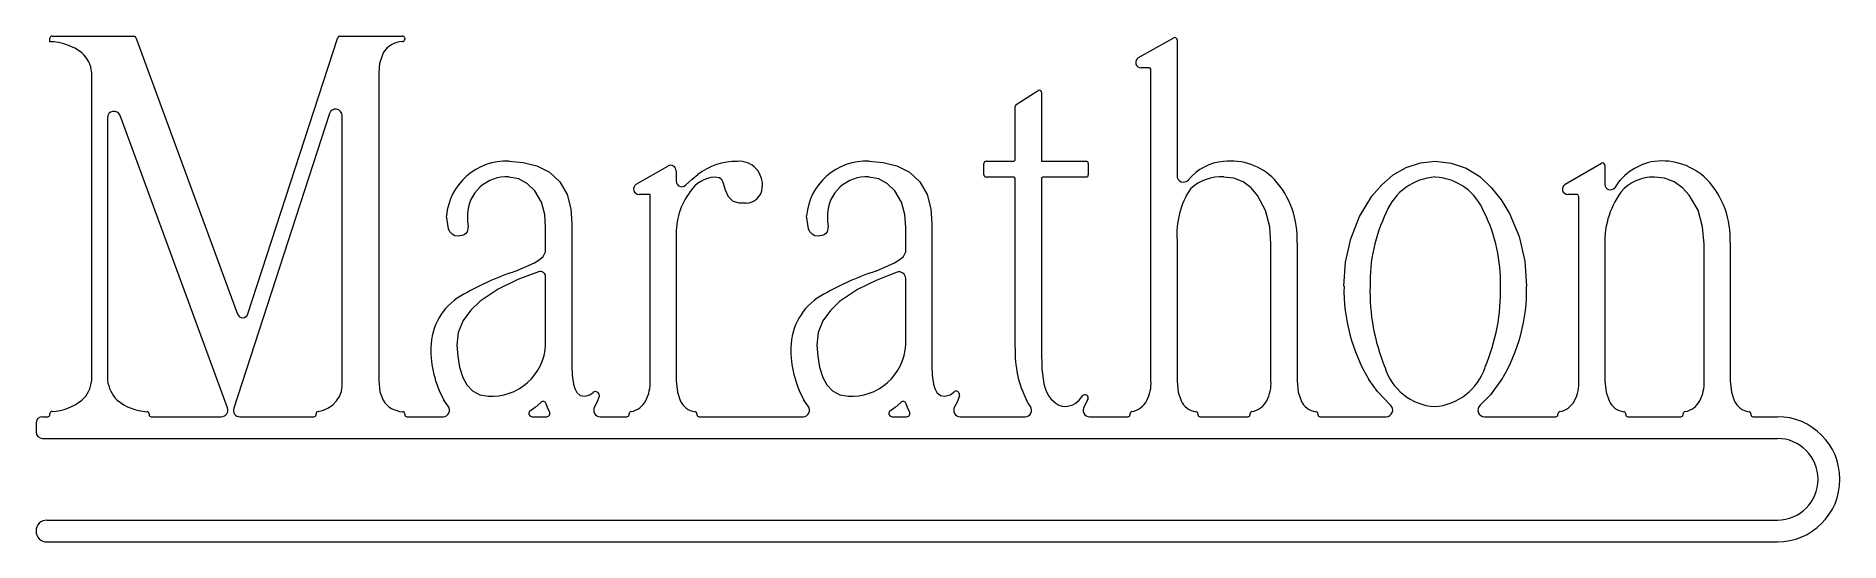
# Model space of a CAD drawing. Header units: inches. Extents: x 2.97 to 11.26, y 1.42 to 3.74.
import ezdxf

# ---------------------------------------------------------------- set-up
doc = ezdxf.new("R2010")
doc.units = ezdxf.units.IN
doc.header["$MEASUREMENT"] = 0

msp = doc.modelspace()

# ---------------------------------------------------------------- linework, layer by layer
at = {"color": 7, "linetype": 'Continuous', "lineweight": 15}
for p, q in [((3.0317, 3.7136), (3.0317, 3.7294)), ((3.0417, 3.7394), (3.4169, 3.7394)), ((3.4263, 3.7329), (3.8934, 2.4621)), ((3.9407, 2.463), (4.3536, 3.7325)), ((4.3631, 3.7394), (4.6519, 3.7394)), ((4.6619, 3.7294), (4.6619, 3.7246)), ((8.0328, 3.6406), (8.1949, 3.7311)), ((8.2098, 3.7224), (8.2098, 3.0983)), ((3.2235, 2.1568), (3.2235, 3.572)), ((4.542, 3.572), (4.542, 2.1568)), ((8.0798, 3.5943), (8.0453, 3.5937)), ((8.0899, 2.1561), (8.0899, 3.5843)), ((7.4712, 3.4247), (7.5711, 3.4896)), ((7.5865, 3.4813), (7.5865, 3.1641)), ((7.4667, 3.1741), (7.4667, 3.4163)), ((3.2954, 3.364), (3.2954, 2.1576)), ((3.8471, 2.0313), (3.3536, 3.3744)), ((4.3157, 3.3833), (3.8758, 2.0302)), ((4.3742, 2.1576), (4.3742, 3.374)), ((7.3228, 3.1021), (7.3228, 3.1541)), ((7.3328, 3.1641), (7.4567, 3.1641)), ((7.5865, 3.1641), (7.7923, 3.1641)), ((7.8023, 3.1541), (7.8023, 3.1021)), ((9.9928, 3.0586), (10.1606, 3.1554)), ((5.7256, 3.0586), (5.8709, 3.1424)), ((5.9084, 3.1208), (5.9084, 3.0725)), ((7.4567, 3.0921), (7.3328, 3.0921)), ((7.4667, 2.3074), (7.4667, 3.0821)), ((7.5865, 3.0821), (7.5865, 2.3003)), ((7.7923, 3.0921), (7.5965, 3.0921)), ((10.1756, 3.1468), (10.1756, 3.0579)), ((5.7886, 3.012), (5.7381, 3.012)), ((5.7886, 2.1561), (5.7886, 3.012)), ((10.0457, 3.012), (10.0052, 3.012)), ((10.0557, 2.1561), (10.0557, 3.002)), ((4.9495, 2.9198), (4.9495, 2.8884)), ((6.6036, 2.9198), (6.6036, 2.8884)), ((5.3091, 2.749), (5.3091, 2.8607)), ((5.429, 2.8775), (5.429, 2.2235)), ((5.9084, 2.8187), (5.9084, 2.1553)), ((6.9632, 2.749), (6.9632, 2.8607)), ((7.0831, 2.8775), (7.0831, 2.2235)), ((8.2098, 2.8011), (8.2098, 2.155)), ((8.6413, 2.155), (8.6413, 2.7857)), ((8.7612, 2.7891), (8.7612, 2.1557)), ((10.1756, 2.7633), (10.1756, 2.1546)), ((10.631, 2.1546), (10.631, 2.7839)), ((10.7509, 2.7891), (10.7509, 2.1557)), ((5.3091, 2.3216), (5.3091, 2.6331)), ((6.9632, 2.3216), (6.9632, 2.6261)), ((2.9979, 1.991), (3.0217, 1.991)), ((3.0317, 2.001), (3.0317, 2.0052)), ((3.4872, 2.0042), (3.4872, 2.001)), ((3.4972, 1.991), (3.819, 1.991)), ((3.9043, 1.991), (4.2443, 1.991)), ((4.2543, 2.001), (4.2543, 2.005)), ((4.6619, 2.0042), (4.6619, 2.001)), ((4.6719, 1.991), (4.8376, 1.991)), ((5.2467, 1.991), (5.3138, 1.991)), ((5.5597, 1.991), (5.6827, 1.991)), ((5.6927, 2.001), (5.6927, 2.0044)), ((6.0043, 2.0042), (6.0043, 2.001)), ((6.0143, 1.991), (6.4917, 1.991)), ((6.9008, 1.991), (6.9679, 1.991)), ((7.2138, 1.991), (7.5116, 1.991)), ((7.8078, 1.991), (7.984, 1.991)), ((7.994, 2.001), (7.994, 2.0044)), ((8.3057, 2.0042), (8.3057, 2.001)), ((8.3157, 1.991), (8.5354, 1.991)), ((8.5454, 2.001), (8.5454, 2.0045)), ((8.8571, 2.0042), (8.8571, 2.001)), ((8.8671, 1.991), (9.1706, 1.991)), ((9.6223, 1.991), (9.9498, 1.991)), ((9.9598, 2.001), (9.9598, 2.0044)), ((10.2714, 2.0042), (10.2714, 2.001)), ((10.2814, 1.991), (10.5251, 1.991)), ((10.5351, 2.001), (10.5351, 2.0045)), ((10.8468, 2.0042), (10.8468, 2.001)), ((10.8568, 1.991), (10.9679, 1.991)), ((2.9679, 1.961), (2.9679, 1.921)), ((2.9979, 1.891), (10.9679, 1.891)), ((3.0179, 1.516), (10.9679, 1.516)), ((3.0179, 1.416), (10.9679, 1.416))]:
    msp.add_line(p, q, dxfattribs=at)
at = {"color": 7, "linetype": 'Continuous', "lineweight": 15, "flags": 128}
for points in [[(4.5618, 3.6622), (4.5453, 3.6128), (4.542, 3.572)], [(5.1413, 3.1641), (5.206, 3.1588), (5.2691, 3.1436), (5.3271, 3.1146), (5.3744, 3.0705), (5.4074, 3.0112), (5.4242, 2.9454), (5.429, 2.8775)], [(6.7954, 3.1641), (6.8601, 3.1588), (6.9232, 3.1436), (6.9812, 3.1146), (7.0285, 3.0705), (7.0615, 3.0112), (7.0783, 2.9454), (7.0831, 2.8775)], [(8.9769, 2.5913), (8.9842, 2.7009), (9.0078, 2.8081), (9.0483, 2.9101), (9.1056, 3.0037), (9.1503, 3.0563), (9.2025, 3.1015), (9.2621, 3.1363), (9.3278, 3.1572), (9.3964, 3.1641)], [(9.3964, 3.1641), (9.4692, 3.1563), (9.5384, 3.1328), (9.6004, 3.094), (9.6538, 3.044), (9.6992, 2.9865), (9.7372, 2.9239), (9.782, 2.8181), (9.808, 2.7061), (9.816, 2.5913)], [(5.3091, 2.8607), (5.3048, 2.9199), (5.2894, 2.9773), (5.2597, 3.0286), (5.2263, 3.0612), (5.1852, 3.0832), (5.1394, 3.0921)], [(5.9512, 3.0549), (5.9826, 3.0828), (6.0088, 3.103)], [(6.1253, 3.0663), (6.1191, 3.0794), (6.1076, 3.0883), (6.0852, 3.0921)], [(6.9632, 2.8607), (6.9589, 2.9199), (6.9435, 2.9773), (6.9138, 3.0286), (6.8804, 3.0612), (6.8393, 3.0832), (6.7935, 3.0921)], [(8.6413, 2.7857), (8.6359, 2.8634), (8.6167, 2.9389), (8.5803, 3.0076), (8.5502, 3.0422), (8.5136, 3.0697), (8.4711, 3.0868), (8.4256, 3.0921)], [(10.631, 2.7839), (10.6248, 2.8632), (10.6034, 2.9398), (10.5635, 3.0086), (10.5318, 3.0431), (10.4936, 3.0702), (10.4499, 3.0869), (10.4033, 3.0921)], [(6.2298, 2.9723), (6.1999, 2.9716), (6.1711, 2.9796), (6.1499, 3.0004), (6.1352, 3.0324), (6.1253, 3.0663)], [(4.9072, 2.8206), (4.8924, 2.8225), (4.8792, 2.8297), (4.8693, 2.8408), (4.8633, 2.8546), (4.8536, 2.9135)], [(6.5613, 2.8206), (6.5465, 2.8225), (6.5334, 2.8297), (6.5234, 2.8408), (6.5174, 2.8546), (6.5077, 2.9135)], [(4.9495, 2.8884), (4.9524, 2.8645), (4.948, 2.8409), (4.941, 2.8311), (4.9309, 2.8246), (4.9072, 2.8206)], [(6.6036, 2.8884), (6.6065, 2.8645), (6.6021, 2.8409), (6.5951, 2.8311), (6.585, 2.8246), (6.5613, 2.8206)], [(5.1713, 2.6595), (5.2581, 2.6981), (5.2793, 2.711), (5.2983, 2.7271), (5.3091, 2.749)], [(6.8254, 2.6595), (6.9122, 2.6981), (6.9334, 2.711), (6.9524, 2.7271), (6.9632, 2.749)], [(5.2761, 2.6568), (5.182, 2.6213), (5.0914, 2.5775), (5.0078, 2.5216), (4.9646, 2.481), (4.9297, 2.4332), (4.9075, 2.3783), (4.9016, 2.3194)], [(6.9236, 2.6545), (6.8308, 2.619), (6.7416, 2.5753), (6.6595, 2.5197), (6.6172, 2.4793), (6.5831, 2.4318), (6.5614, 2.3775), (6.5557, 2.3194)], [(4.9016, 2.3194), (4.9053, 2.2688), (4.9135, 2.2188), (4.9289, 2.1706), (4.9472, 2.1372), (4.9734, 2.1097), (5.0069, 2.0919), (5.0443, 2.0853)], [(6.5557, 2.3194), (6.5594, 2.2688), (6.5676, 2.2188), (6.5831, 2.1706), (6.6013, 2.1372), (6.6275, 2.1097), (6.661, 2.0919), (6.6984, 2.0853)], [(7.5865, 2.3003), (7.5891, 2.2114), (7.5985, 2.1422)], [(4.542, 2.1568), (4.5477, 2.105), (4.5618, 2.0666)], [(5.429, 2.2235), (5.4304, 2.182), (5.4365, 2.1409), (5.4429, 2.1211), (5.4528, 2.1029), (5.4682, 2.0892), (5.4885, 2.0853)], [(5.9084, 2.1553), (5.9141, 2.1036), (5.9275, 2.0651)], [(7.0831, 2.2235), (7.0845, 2.182), (7.0906, 2.1409), (7.097, 2.1211), (7.1069, 2.1029), (7.1224, 2.0892), (7.1426, 2.0853)], [(8.2098, 2.155), (8.2154, 2.1033), (8.2289, 2.0647)], [(8.7612, 2.1557), (8.7668, 2.1038), (8.7803, 2.0651)], [(9.1902, 2.0437), (9.1305, 2.1063), (9.0915, 2.1621)], [(9.7013, 2.1621), (9.6506, 2.092), (9.6027, 2.0437)], [(10.7509, 2.1557), (10.7566, 2.1038), (10.77, 2.0651)], [(5.4885, 2.0853), (5.5118, 2.0915), (5.5274, 2.1023)], [(5.5553, 2.0836), (5.5449, 2.0566), (5.5341, 2.0366)], [(7.1426, 2.0853), (7.1674, 2.0923), (7.1837, 2.1044)], [(7.2105, 2.0876), (7.1998, 2.0582), (7.1882, 2.0366)], [(10.1756, 2.1546), (10.1812, 2.1031), (10.1947, 2.0647)], [(4.8611, 2.0396), (4.849, 2.0563), (4.8402, 2.0699)], [(5.2863, 2.0565), (5.2608, 2.0339), (5.2387, 2.0187)], [(5.3266, 2.0137), (5.317, 2.0336), (5.3117, 2.05)], [(6.5152, 2.0396), (6.5031, 2.0563), (6.4943, 2.0699)], [(6.9404, 2.0565), (6.9149, 2.0339), (6.8928, 2.0187)], [(6.9807, 2.0137), (6.9712, 2.0336), (6.9658, 2.05)], [(7.5362, 2.0382), (7.5261, 2.0539), (7.5187, 2.0666)], [(7.6667, 2.0448), (7.682, 2.039), (7.6948, 2.0373)], [(7.7832, 2.0381), (7.7831, 2.038), (7.783, 2.0379)], [(7.8008, 2.071), (7.7913, 2.0524), (7.7832, 2.0381)]]:
    msp.add_lwpolyline(points, dxfattribs=at)
at = {"color": 7, "linetype": 'Continuous', "lineweight": 15}
for centre, radius, start, end in [((3.0417, 3.7294), 0.01, 90, 180), ((3.4169, 3.7294), 0.01, 20.1827, 90), ((4.3631, 3.7294), 0.01, 90, 161.98249), ((4.6519, 3.7294), 0.01, 0, 90), ((8.1998, 3.7224), 0.01, 0, 119.17194), ((3.0257, 3.4605), 0.2531, 52.84447, 88.62756), ((3.086, 3.5599), 0.138, 5.0376, 47.90215), ((4.6576, 3.6013), 0.1135, 93.08925, 147.5273), ((4.6519, 3.7246), 0.01, 268.02, 0), ((8.0449, 3.6187), 0.025, 119.17194, 270.89517), ((8.0799, 3.5843), 0.01, 0, 90.89517), ((7.5765, 3.4813), 0.01, 0, 123.02387), ((4.3442, 3.374), 0.03, 0, 161.99152), ((7.4767, 3.4163), 0.01, 123.02387, 180), ((3.3254, 3.364), 0.03, 20.17715, 180), ((5.1268, 2.8904), 0.2741, 86.95525, 175.1626), ((6.1823, 2.8875), 0.2766, 88.45797, 128.83844), ((6.1971, 3.0562), 0.1081, 353.20028, 93.88082), ((6.7809, 2.8904), 0.2741, 86.95527, 175.16255), ((7.3328, 3.1541), 0.01, 90, 180), ((7.4567, 3.1741), 0.01, 270, 0), ((7.7923, 3.1541), 0.01, 0, 90), ((8.4427, 2.9332), 0.2316, 94.61701, 141.04572), ((8.4541, 2.8793), 0.2863, 44.85996, 96.01926), ((10.1656, 3.1468), 0.01, 0, 119.97224), ((10.4453, 2.9022), 0.2651, 99.03349, 147.91348), ((10.4375, 2.8725), 0.2935, 45.34057, 96.61383), ((5.1281, 2.9139), 0.1787, 86.35602, 178.07877), ((5.8834, 3.1208), 0.025, 0, 119.97224), ((5.9334, 3.0725), 0.025, 180, 315.27061), ((6.0974, 2.9441), 0.1485, 94.68687, 146.9593), ((6.7822, 2.9139), 0.1787, 86.35612, 178.07867), ((7.3328, 3.1021), 0.01, 180, 270), ((7.4567, 3.0821), 0.01, 0, 90), ((7.5965, 3.0821), 0.01, 90, 180), ((7.7923, 3.1021), 0.01, 270, 0), ((8.2398, 3.0983), 0.03, 180, 319.44424), ((8.4105, 2.8884), 0.2043, 85.77903, 132.83837), ((8.3629, 2.8118), 0.3989, 356.7365, 42.49667), ((9.413, 2.8321), 0.2606, 93.64395, 158.02439), ((9.3815, 2.8343), 0.2582, 21.642, 86.68966), ((10.3981, 2.8972), 0.195, 88.48131, 139.88159), ((10.3581, 2.8108), 0.3934, 356.83654, 43.43588), ((5.7381, 3.037), 0.025, 119.97224, 270), ((6.2356, 2.8298), 0.3273, 143.37921, 181.94826), ((6.2302, 3.0465), 0.0742, 269.68161, 357.66763), ((8.591, 2.8284), 0.3821, 146.69093, 184.08932), ((10.0052, 3.037), 0.025, 119.97224, 270), ((10.0457, 3.002), 0.01, 0, 90), ((10.576, 2.7902), 0.4014, 144.57093, 183.84439), ((10.2006, 3.0579), 0.025, 180, 323.55884), ((9.8314, 2.6067), 0.7348, 153.93622, 181.28754), ((8.9731, 2.6093), 0.7232, 358.48933, 26.28691), ((5.5707, 1.4379), 1.2852, 108.10757, 120.53784), ((5.2841, 2.6331), 0.025, 0, 108.62829), ((7.2248, 1.4379), 1.2852, 108.10759, 120.53779), ((6.9332, 2.6261), 0.03, 0, 108.75604), ((9.7706, 2.5733), 0.7938, 178.69923, 211.20085), ((9.9996, 2.5645), 0.9032, 178.36899, 202.46475), ((8.7969, 2.5689), 0.8994, 337.13512, 1.36006), ((9.0242, 2.5728), 0.792, 328.7603, 1.33947), ((5.0611, 2.3051), 0.2794, 120.87694, 179.30133), ((6.7152, 2.3051), 0.2794, 120.87702, 179.3013), ((3.9169, 2.4707), 0.025, 200.1827, 341.98249), ((5.0601, 2.3341), 0.2493, 266.36439, 357.13369), ((6.7142, 2.3341), 0.2493, 266.36436, 357.13368), ((5.2621, 2.2997), 0.4805, 178.949, 208.57258), ((6.9162, 2.2997), 0.4805, 178.94889, 208.57275), ((7.9525, 2.2864), 0.4863, 177.52142, 206.87491), ((3.0836, 2.1702), 0.1405, 312.50638, 354.55386), ((3.465, 2.1852), 0.1718, 189.25416, 223.4965), ((4.2475, 2.1416), 0.1277, 277.24166, 7.19388), ((5.6205, 2.1438), 0.1685, 332.12477, 4.16894), ((7.9219, 2.1438), 0.1685, 332.12553, 4.16817), ((8.4758, 2.1428), 0.166, 331.91149, 4.19111), ((9.4099, 2.2924), 0.2556, 196.58621, 266.04805), ((9.3733, 2.3023), 0.2656, 274.10376, 341.81148), ((9.8877, 2.1438), 0.1685, 332.1252, 4.16921), ((5.5376, 2.0913), 0.015, 85.34912, 132.71773), ((5.5373, 2.0878), 0.0185, 359.77449, 85.34912), ((5.5409, 2.0878), 0.015, 343.9077, 359.77449), ((7.1944, 2.0939), 0.015, 57.0058, 135.31209), ((7.1925, 2.0909), 0.0185, 7.84921, 57.0058), ((7.196, 2.0914), 0.015, 345.37367, 7.84921), ((7.7323, 2.1633), 0.1354, 188.96008, 241.02408), ((7.689, 2.1375), 0.1003, 273.32186, 329.31036), ((7.7871, 2.0772), 0.015, 335.72307, 142.57495), ((10.4659, 2.1427), 0.1655, 331.88654, 4.12009), ((2.9979, 1.961), 0.03, 90, 180), ((3.0217, 2.001), 0.01, 270, 0), ((3.0417, 2.0052), 0.01, 92.01349, 180), ((3.0252, 2.2675), 0.2528, 273.67845, 307.36508), ((3.4886, 2.2476), 0.2337, 230.6288, 267.07585), ((3.4772, 2.0042), 0.01, 0, 92.77946), ((3.4972, 2.001), 0.01, 180, 270), ((3.819, 2.021), 0.03, 270, 20.17715), ((3.9043, 2.021), 0.03, 161.99152, 270), ((4.2443, 2.001), 0.01, 270, 0), ((4.2643, 2.005), 0.01, 94.12423, 180), ((4.6577, 2.1276), 0.1136, 212.49267, 266.8887), ((4.6519, 2.0042), 0.01, 0, 92.00835), ((4.6719, 2.001), 0.01, 180, 270), ((4.8376, 2.021), 0.03, 270, 38.51214), ((5.2467, 2.006), 0.015, 121.99604, 270), ((5.2972, 2.0462), 0.015, 14.76886, 136.52384), ((5.3138, 2.006), 0.015, 270, 31.00873), ((5.5597, 2.021), 0.03, 148.64408, 270), ((5.6827, 2.001), 0.01, 270, 0), ((5.7027, 2.0044), 0.01, 97.57633, 180), ((5.6824, 2.1109), 0.0984, 281.1255, 332.23149), ((6.0056, 2.0985), 0.085, 203.16284, 263.05623), ((5.9943, 2.0042), 0.01, 0, 84.00253), ((6.0143, 2.001), 0.01, 180, 270), ((6.4917, 2.021), 0.03, 270, 38.51214), ((6.9008, 2.006), 0.015, 121.99604, 270), ((6.9513, 2.0462), 0.015, 14.76886, 136.52384), ((6.9679, 2.006), 0.015, 270, 31.00873), ((7.2138, 2.021), 0.03, 148.64408, 270), ((7.5116, 2.021), 0.03, 270, 35.05574), ((7.8078, 2.021), 0.03, 145.58923, 270), ((7.984, 2.001), 0.01, 270, 0), ((8.004, 2.0044), 0.01, 97.57633, 180), ((7.9837, 2.1109), 0.0984, 281.12548, 332.23127), ((8.3061, 2.0975), 0.0839, 203.04974, 263.63172), ((8.2957, 2.0042), 0.01, 0, 83.85235), ((8.3157, 2.001), 0.01, 180, 270), ((8.5354, 2.001), 0.01, 270, 0), ((8.5554, 2.0045), 0.01, 97.69752, 180), ((8.5366, 2.1093), 0.0965, 280.41608, 332.48538), ((8.8584, 2.0985), 0.085, 203.16291, 263.0564), ((8.8471, 2.0042), 0.01, 0, 84.00253), ((8.8671, 2.001), 0.01, 180, 270), ((9.1706, 2.021), 0.03, 270, 49.3567), ((9.6223, 2.021), 0.03, 130.80505, 270), ((9.9498, 2.001), 0.01, 270, 0), ((9.9698, 2.0044), 0.01, 97.57633, 180), ((9.9495, 2.1109), 0.0984, 281.12583, 332.23093), ((10.2718, 2.0975), 0.0839, 203.05048, 263.63145), ((10.2614, 2.0042), 0.01, 0, 83.85235), ((10.2814, 2.001), 0.01, 180, 270), ((10.5251, 2.001), 0.01, 270, 0), ((10.5451, 2.0045), 0.01, 97.69752, 180), ((10.5264, 2.1093), 0.0965, 280.41605, 332.48494), ((10.8481, 2.0985), 0.0849, 203.16277, 263.05606), ((10.8368, 2.0042), 0.01, 0, 84.00253), ((10.8568, 2.001), 0.01, 180, 270), ((10.9679, 1.7035), 0.2875, 270, 90), ((2.9979, 1.921), 0.03, 180, 270), ((10.9679, 1.7035), 0.1875, 270, 90), ((3.0179, 1.466), 0.05, 90, 270)]:
    msp.add_arc(centre, radius, start, end, dxfattribs=at)

doc.saveas('drawing.dxf')
